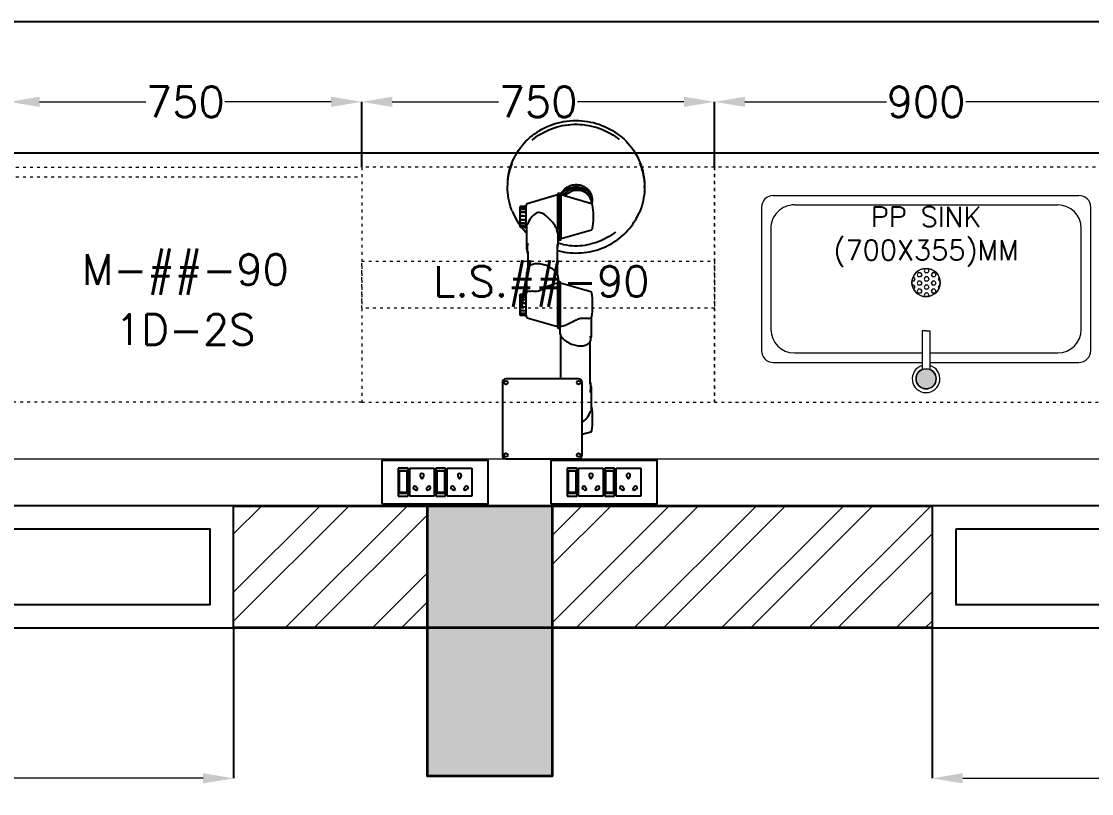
# Model space of a CAD drawing. Extents: x -52083 to 49512, y -145230 to 20224.
# Drawn here: x -34519 to -32244, y -133828 to -132185 of the extents above; entities that cross this region are included whole.
import ezdxf
from ezdxf.enums import TextEntityAlignment as Align

# ---------------------------------------------------------------- set-up
doc = ezdxf.new("R2010")
doc.units = 0
doc.header["$LTSCALE"] = 0.5
doc.header["$MEASUREMENT"] = 0
doc.header["$PDMODE"] = 32
doc.linetypes.add('ACAD_ISO03W100', pattern=[30, 12, -18])
for name, color, linetype, lineweight in [('COL', 1, 'Continuous', 35), ('DIM', 3, 'Continuous', 5), ('Furniture', 30, 'Continuous', 13), ('Hatch-1', 8, 'Continuous', 5), ('Sa-Block Text', 7, 'Continuous', 18), ('wall-1', 7, 'Continuous', 35)]:
    doc.layers.add(name, color=color, linetype=linetype, lineweight=lineweight)
for name, color, linetype in [('LABOFAB', 7, 'Continuous'), ('SA-6MRP', 1, 'Continuous'), ('SA-6MUP', 223, 'Continuous'), ('SA-FUR', 3, 'Continuous')]:
    doc.layers.add(name, color=color, linetype=linetype)
doc.styles.get("Standard").update_dxf_attribs({"font": 'romans.shx'})
doc.dimstyles.new('Sa-dim', dxfattribs={"dimtxt": 65, "dimasz": 65, "dimexe": 0, "dimexo": 0, "dimtad": 0, "dimdec": 0, "dimdsep": 46, "dimtxsty": 'Standard', "dimcen": 0, "dimclrd": 256, "dimclre": 7, "dimclrt": 1, "dimadec": 0, "dimazin": 0, "dimtfac": 1, "dimtdec": 0, "dimtmove": 0, "dimatfit": 3, "dimfxl": 1, "dimlwd": -1, "dimarcsym": 0})
pattern_1 = [(45, (22946.7, -16431.28), (-92.80777, 92.80777), []), (45, (23008.57, -16431.28), (-92.80777, 92.80777), [])]

# ---------------------------------------------------------------- blocks, each defined once
blk = doc.blocks.new('*U109')
at = {"color": 5}
blk.add_wipeout([(50, 400), (50, 240), (1450, 240), (1450, 400)], dxfattribs=at)
blk.add_wipeout([(0, 450), (0, 190), (1500, 190), (1500, 450)], dxfattribs=at)
for points in [[(0, 450), (0, 190), (1500, 190), (1500, 450)], [(50, 400), (50, 240), (1450, 240), (1450, 400)]]:
    blk.add_lwpolyline(points, close=True, dxfattribs=at)
blk = doc.blocks.new('*D947')
at = {"layer": 'Defpoints', "color": 0}
for p in [(-32582.5, -133475.7), (-31082.5, -133475.7), (-31082.5, -133795.6)]:
    blk.add_point(p, dxfattribs=at)
at = {"layer": 'DIM', "color": 7, "lineweight": -2}
for p, q in [((-32582.5, -133475.7), (-32582.5, -133795.6)), ((-31082.5, -133475.7), (-31082.5, -133795.6))]:
    blk.add_line(p, q, dxfattribs=at)
at = {"layer": 'DIM'}
for p, q in [((-32517.5, -133795.6), (-31943, -133795.6)), ((-31147.5, -133795.6), (-31722, -133795.6))]:
    blk.add_line(p, q, dxfattribs=at)
for points in [[(-32517.5, -133784.8), (-32517.5, -133806.5), (-32582.5, -133795.6)], [(-31147.5, -133784.8), (-31147.5, -133806.5), (-31082.5, -133795.6)]]:
    blk.add_solid(points, dxfattribs=at)
at = {"layer": 'DIM', "color": 1, "insert": (-31832.5, -133795.6), "char_height": 65, "attachment_point": 5}
blk.add_mtext('1500', dxfattribs=at)
blk = doc.blocks.new('*D969')
at = {"layer": 'Defpoints', "color": 0}
for p in [(-35567.7, -133475.7), (-34067.7, -133475.7), (-34067.7, -133795.6)]:
    blk.add_point(p, dxfattribs=at)
at = {"layer": 'DIM', "color": 7, "lineweight": -2}
for p, q in [((-35567.7, -133475.7), (-35567.7, -133795.6)), ((-34067.7, -133475.7), (-34067.7, -133795.6))]:
    blk.add_line(p, q, dxfattribs=at)
at = {"layer": 'DIM'}
for p, q in [((-35502.7, -133795.6), (-34928.2, -133795.6)), ((-34132.7, -133795.6), (-34707.2, -133795.6))]:
    blk.add_line(p, q, dxfattribs=at)
for points in [[(-35502.7, -133784.8), (-35502.7, -133806.5), (-35567.7, -133795.6)], [(-34132.7, -133784.8), (-34132.7, -133806.5), (-34067.7, -133795.6)]]:
    blk.add_solid(points, dxfattribs=at)
at = {"layer": 'DIM', "color": 1, "insert": (-34817.7, -133795.6), "char_height": 65, "attachment_point": 5}
blk.add_mtext('1500', dxfattribs=at)
blk = doc.blocks.new('*U92')
at = {"layer": 'SA-FUR', "color": 230, "linetype": 'ACAD_ISO03W100', "lineweight": 13}
for points in [[(750, 500), (0, 500), (0, 0), (750, 0)], [(750, 200), (0, 200), (0, 300), (750, 300)]]:
    blk.add_lwpolyline(points, close=True, dxfattribs=at)
at = {"layer": 'SA-FUR', "color": 7}
blk.add_attdef('TAG-2', text='', height=65, dxfattribs=at).set_placement((382.1, 224.8), align=Align.CENTER)
blk = doc.blocks.new('*U94')
at = {"layer": 'SA-FUR', "color": 230, "linetype": 'ACAD_ISO03W100', "lineweight": 13}
blk.add_line((750, 20), (0, 20), dxfattribs=at)
blk.add_lwpolyline([(0, 500), (750, 500), (750, 0), (0, 0)], close=True, dxfattribs=at)
at = {"layer": 'SA-FUR', "color": 7}
for tag, p in [('TAG-2', (375, 377.6)), ('TAG', (375, 250))]:
    blk.add_attdef(tag, text='', height=65, rotation=180, dxfattribs=at).set_placement(p, align=Align.CENTER)
blk = doc.blocks.new('*D990')
at = {"layer": 'Defpoints', "color": 0}
for p in [(-33795.5, -132356.6), (-34545.5, -132495.7), (-33795.5, -132495.7)]:
    blk.add_point(p, dxfattribs=at)
at = {"layer": 'DIM', "color": 7, "lineweight": -2}
for p, q in [((-34545.5, -132495.7), (-34545.5, -132356.6)), ((-33795.5, -132495.7), (-33795.5, -132356.6))]:
    blk.add_line(p, q, dxfattribs=at)
at = {"layer": 'DIM'}
for p, q in [((-34480.5, -132356.6), (-34254.7, -132356.6)), ((-33860.5, -132356.6), (-34086.3, -132356.6))]:
    blk.add_line(p, q, dxfattribs=at)
for points in [[(-34480.5, -132345.7), (-34480.5, -132367.4), (-34545.5, -132356.6)], [(-33860.5, -132345.7), (-33860.5, -132367.4), (-33795.5, -132356.6)]]:
    blk.add_solid(points, dxfattribs=at)
at = {"layer": 'DIM', "color": 1, "insert": (-34170.5, -132356.6), "char_height": 65, "attachment_point": 5}
blk.add_mtext('750', dxfattribs=at)
blk = doc.blocks.new('*D991')
at = {"layer": 'Defpoints', "color": 0}
for p in [(-33045.5, -132356.6), (-33795.5, -132495.7), (-33045.5, -132495.7)]:
    blk.add_point(p, dxfattribs=at)
at = {"layer": 'DIM', "color": 7, "lineweight": -2}
for p, q in [((-33795.5, -132495.7), (-33795.5, -132356.6)), ((-33045.5, -132495.7), (-33045.5, -132356.6))]:
    blk.add_line(p, q, dxfattribs=at)
at = {"layer": 'DIM'}
for p, q in [((-33730.5, -132356.6), (-33504.7, -132356.6)), ((-33110.5, -132356.6), (-33336.3, -132356.6))]:
    blk.add_line(p, q, dxfattribs=at)
for points in [[(-33730.5, -132345.7), (-33730.5, -132367.4), (-33795.5, -132356.6)], [(-33110.5, -132345.7), (-33110.5, -132367.4), (-33045.5, -132356.6)]]:
    blk.add_solid(points, dxfattribs=at)
at = {"layer": 'DIM', "color": 1, "insert": (-33420.5, -132356.6), "char_height": 65, "attachment_point": 5}
blk.add_mtext('750', dxfattribs=at)
blk = doc.blocks.new('*D992')
at = {"layer": 'Defpoints', "color": 0}
for p in [(-32145.5, -132356.6), (-33045.5, -132495.7), (-32145.5, -132495.7)]:
    blk.add_point(p, dxfattribs=at)
at = {"layer": 'DIM', "color": 7, "lineweight": -2}
for p, q in [((-33045.5, -132495.7), (-33045.5, -132356.6)), ((-32145.5, -132495.7), (-32145.5, -132356.6))]:
    blk.add_line(p, q, dxfattribs=at)
at = {"layer": 'DIM'}
for p, q in [((-32980.5, -132356.6), (-32679.7, -132356.6)), ((-32210.5, -132356.6), (-32511.3, -132356.6))]:
    blk.add_line(p, q, dxfattribs=at)
for points in [[(-32980.5, -132345.7), (-32980.5, -132367.4), (-33045.5, -132356.6)], [(-32210.5, -132345.7), (-32210.5, -132367.4), (-32145.5, -132356.6)]]:
    blk.add_solid(points, dxfattribs=at)
at = {"layer": 'DIM', "color": 1, "insert": (-32595.5, -132356.6), "char_height": 65, "attachment_point": 5}
blk.add_mtext('900', dxfattribs=at)
blk = doc.blocks.new('*D1220')
at = {"color": 7, "lineweight": -2}
for p, q in [((-36315.5, -132465.7), (-36315.5, -132185.5)), ((-27602.5, -132465.7), (-27602.5, -132185.5))]:
    blk.add_line(p, q, dxfattribs=at)
for p, q in [((-36250.5, -132185.5), (-32074.2, -132185.5)), ((-27667.5, -132185.5), (-31843.9, -132185.5))]:
    blk.add_line(p, q)
for points in [[(-36250.5, -132174.7), (-36250.5, -132196.3), (-36315.5, -132185.5)], [(-27667.5, -132174.7), (-27667.5, -132196.3), (-27602.5, -132185.5)]]:
    blk.add_solid(points)
at = {"layer": 'Defpoints', "color": 0}
for p in [(-27602.5, -132185.5), (-36315.5, -132465.7), (-27602.5, -132465.7)]:
    blk.add_point(p, dxfattribs=at)
at = {"color": 1, "insert": (-31959, -132185.5), "char_height": 65, "attachment_point": 5}
blk.add_mtext('8713', dxfattribs=at)
blk = doc.blocks.new('*U133')
at = {"ltscale": 300}
for p, q in [((-78.1, 29.8), (-78.1, -29.8)), ((-78.1, 29.8), (-78.1, -29.8)), ((-57.3, 29.8), (-78.1, 29.8)), ((-78.1, 29.8), (-57.3, 29.8)), ((-76.3, 23.3), (-76.3, -23.3)), ((-59.1, 23.3), (-76.3, 23.3)), ((-59.1, -23.3), (-59.1, 23.3)), ((-57.3, -29.8), (-57.3, 29.8)), ((-53.9, 29.8), (-1.7, 29.8)), ((-53.9, -29.8), (-53.9, 29.8)), ((-1.7, 29.8), (-1.7, -29.8)), ((1.7, 29.8), (1.7, -29.8)), ((1.7, 29.8), (1.7, -29.8)), ((22.5, 29.8), (1.7, 29.8)), ((1.7, 29.8), (22.5, 29.8)), ((3.5, 23.3), (3.5, -23.3)), ((20.7, 23.3), (3.5, 23.3)), ((20.7, -23.3), (20.7, 23.3)), ((22.5, -29.8), (22.5, 29.8)), ((25.9, -29.8), (25.9, 29.8)), ((25.9, 29.8), (78.1, 29.8)), ((78.1, 29.8), (78.1, -29.8)), ((-76.3, -21.2), (-59.1, -21.2)), ((3.5, -21.2), (20.7, -21.2)), ((-78.1, -29.8), (-57.3, -29.8)), ((-76.3, -23.3), (-59.1, -23.3)), ((-1.7, -29.8), (-53.9, -29.8)), ((1.7, -29.8), (22.5, -29.8)), ((3.5, -23.3), (20.7, -23.3)), ((78.1, -29.8), (25.9, -29.8))]:
    blk.add_line(p, q, dxfattribs=at)
blk.add_lwpolyline([(-113, -46), (113, -46), (113, 46), (-113, 46)], close=True, dxfattribs=at)
for centre, radius, start, end in [((-27.8, 14.7), 4.06, 307.1584, 232.8416), ((-27.8, 10.6), 2.59, 161.4031, 18.5969), ((52, 14.7), 4.06, 307.1584, 232.8416), ((52, 10.6), 2.59, 161.4031, 18.5969), ((-42.7, -11.6), 3.5, 5.2689, 272.51), ((-39.9, -14), 2.82, 202.6838, 75.0951), ((-15.7, -14), 2.82, 104.9049, 337.3162), ((-12.9, -11.6), 3.5, 267.49, 174.7311), ((37.1, -11.6), 3.5, 5.2689, 272.51), ((39.9, -14), 2.82, 202.6838, 75.0951), ((64.1, -14), 2.82, 104.9049, 337.3162), ((66.9, -11.6), 3.5, 267.49, 174.7311)]:
    blk.add_arc(centre, radius, start, end, dxfattribs=at)
at = {"layer": 'Sa-Block Text', "flags": 1}
for tag, p in [('PROJECTNAME', (102.4, 776)), ('FLOOR', (102.4, 686.5)), ('LABNAME', (102.4, 577)), ('ITEMNO:', (102.4, 479.7))]:
    blk.add_attdef(tag, text='', height=65, dxfattribs=at).set_placement(p, align=Align.MIDDLE_CENTER)
at = {"layer": 'Sa-Block Text'}
blk.add_attdef('CATALOGUE', text='', height=65, dxfattribs=at).set_placement((102.4, 360.5), align=Align.MIDDLE_CENTER)
blk = doc.blocks.new('*U130')
for p, q in [((-78.1, 29.8), (-78.1, -29.8)), ((-78.1, 29.8), (-78.1, -29.8)), ((-57.3, 29.8), (-78.1, 29.8)), ((-78.1, 29.8), (-57.3, 29.8)), ((-76.3, 23.3), (-76.3, -23.3)), ((-59.1, 23.3), (-76.3, 23.3)), ((-59.1, -23.3), (-59.1, 23.3)), ((-57.3, -29.8), (-57.3, 29.8)), ((-53.9, 29.8), (-1.7, 29.8)), ((-53.9, -29.8), (-53.9, 29.8)), ((-1.7, 29.8), (-1.7, -29.8)), ((1.7, 29.8), (1.7, -29.8)), ((1.7, 29.8), (1.7, -29.8)), ((22.5, 29.8), (1.7, 29.8)), ((1.7, 29.8), (22.5, 29.8)), ((3.5, 23.3), (3.5, -23.3)), ((20.7, 23.3), (3.5, 23.3)), ((20.7, -23.3), (20.7, 23.3)), ((22.5, -29.8), (22.5, 29.8)), ((25.9, -29.8), (25.9, 29.8)), ((25.9, 29.8), (78.1, 29.8)), ((78.1, 29.8), (78.1, -29.8)), ((-76.3, -21.2), (-59.1, -21.2)), ((3.5, -21.2), (20.7, -21.2)), ((-78.1, -29.8), (-57.3, -29.8)), ((-76.3, -23.3), (-59.1, -23.3)), ((-1.7, -29.8), (-53.9, -29.8)), ((1.7, -29.8), (22.5, -29.8)), ((3.5, -23.3), (20.7, -23.3)), ((78.1, -29.8), (25.9, -29.8))]:
    blk.add_line(p, q)
blk.add_lwpolyline([(-113, -46), (113, -46), (113, 46), (-113, 46)], close=True)
for centre, radius, start, end in [((-27.8, 14.7), 4.06, 307.1584, 232.8416), ((-27.8, 10.6), 2.59, 161.4031, 18.5969), ((52, 14.7), 4.06, 307.1584, 232.8416), ((52, 10.6), 2.59, 161.4031, 18.5969), ((-42.7, -11.6), 3.5, 5.2689, 272.51), ((-39.9, -14), 2.82, 202.6838, 75.0951), ((-15.7, -14), 2.82, 104.9049, 337.3162), ((-12.9, -11.6), 3.5, 267.49, 174.7311), ((37.1, -11.6), 3.5, 5.2689, 272.51), ((39.9, -14), 2.82, 202.6838, 75.0951), ((64.1, -14), 2.82, 104.9049, 337.3162), ((66.9, -11.6), 3.5, 267.49, 174.7311)]:
    blk.add_arc(centre, radius, start, end)
at = {"layer": 'Sa-Block Text', "flags": 1}
for tag, p in [('PROJECTNAME', (14.8, 619.1)), ('FLOOR', (14.8, 529.6)), ('LABNAME', (14.8, 420.1)), ('ITEMNO:', (14.8, 322.8))]:
    blk.add_attdef(tag, text='', height=65, dxfattribs=at).set_placement(p, align=Align.MIDDLE_CENTER)
at = {"layer": 'Sa-Block Text'}
blk.add_attdef('CATALOGUE', text='', height=65, dxfattribs=at).set_placement((14.8, 173.9), align=Align.MIDDLE_CENTER)
blk = doc.blocks.new('PP SINK-700X355')
at = {"linetype": 'ByBlock', "lineweight": 5, "ltscale": 10}
blk.add_hatch(color=3, dxfattribs=at).paths.add_polyline_path([(-21.4, 389.9, 1), (21.4, 389.9, 1)])
at = {"linetype": 'ByBlock', "lineweight": 5}
h = blk.add_hatch(dxfattribs=at)
h.set_pattern_fill('HEX', color=3, scale=40, style=0)
h.set_pattern_definition([(1e-09, (-34097.917, -448425.806), (-2e-10, 8.66025404), [5, -10]), (120, (-34097.917, -448425.806), (-7.5, -4.33012702), [5, -10]), (60, (-34092.917, -448425.806), (-7.5, 4.33012702), [5, -10])])
h.paths.add_polyline_path([(-30, 185.2, 1), (30, 185.2, 1)])
at = {"color": 3, "linetype": 'ByBlock', "lineweight": 5, "ltscale": 10}
for p, q in [((-8.1, 287.6), (-8.1, 370.1)), ((8.1, 287.6), (8.1, 370.1)), ((0, 287.6), (-8.1, 287.6)), ((0, 287.6), (8.1, 287.6))]:
    blk.add_line(p, q, dxfattribs=at)
at = {"color": 3, "linetype": 'ByBlock', "lineweight": 5}
for p, q in [((-8.1, 355), (-325, 355)), ((325, 355), (8.1, 355)), ((-350, 330), (-350, 25)), ((-8.1, 335), (-280, 335)), ((280, 335), (8.1, 335)), ((350, 25), (350, 330)), ((-330, 285), (-330, 70)), ((330, 70), (330, 285)), ((325, 0), (-325, 0)), ((280, 20), (-280, 20))]:
    blk.add_line(p, q, dxfattribs=at)
at = {"color": 3, "linetype": 'ByBlock', "lineweight": 5, "ltscale": 10}
blk.add_circle((0, 389.9), 21.4, dxfattribs=at)
at = {"color": 3, "linetype": 'ByBlock', "lineweight": 5}
blk.add_circle((0, 185.2), 30, dxfattribs=at)
at = {"color": 3, "linetype": 'ByBlock', "lineweight": 5, "ltscale": 10}
for radius, start, end in [(29.4, 285.896, 254.104), (21.4, 292.1607, 247.8393)]:
    blk.add_arc((0, 389.9), radius, start, end, dxfattribs=at)
at = {"color": 3, "linetype": 'ByBlock', "lineweight": 5}
for centre, radius, start, end in [((-325, 330), 25, 90, 180), ((325, 330), 25, 0, 90), ((-280, 285), 50, 90, 180), ((280, 285), 50, 0, 90), ((0, 185.2), 30, 0, 180), ((0, 185.2), 30, 180, 0), ((-280, 70), 50, 180, 270), ((280, 70), 50, 270, 0), ((-325, 25), 25, 180, 270), ((325, 25), 25, 270, 0)]:
    blk.add_arc(centre, radius, start, end, dxfattribs=at)
blk = doc.blocks.new('Spot Extractor')
at = {"color": 30}
for p, q in [((217.4, 576.8), (217.4, 580.4)), ((32.1, 561.1), (-31.9, 542.2)), ((32.1, 561.1), (32.1, 488.8)), ((35.9, 564.8), (35.9, 464.6)), ((36.7, 499.9), (36.7, 564.8)), ((36.7, 501.7), (36.7, 564.8)), ((104.5, 542.2), (40.4, 561.1)), ((40.4, 468.3), (40.4, 561.1)), ((105.7, 546.4), (105.7, 550.9)), ((-47.7, 535.6), (-47.7, 535.1)), ((-47.7, 535.1), (-47.7, 527.2)), ((-47.7, 527.2), (-47.7, 519.8)), ((-34.6, 535.8), (-47.2, 535.4)), ((-46.7, 536.7), (-46.6, 536.7)), ((-46.6, 535.2), (-46.7, 535.2)), ((-46.7, 535.2), (-46.7, 535.1)), ((-46.7, 535.1), (-42.4, 535.2)), ((-46.7, 535.2), (-42.4, 535.2)), ((-46.7, 535.1), (-46.7, 535.1)), ((-46.7, 535.1), (-46.6, 535.1)), ((-46.7, 530.9), (-46.7, 530.8)), ((-46.6, 530.9), (-46.7, 530.9)), ((-42.4, 530.9), (-46.7, 530.8)), ((-46.7, 530.9), (-42.4, 530.9)), ((-46.7, 530.8), (-46.7, 530.7)), ((-46.7, 530.7), (-46.6, 530.7)), ((-46.6, 524.4), (-46.7, 524.4)), ((-46.7, 524.4), (-46.7, 524.3)), ((-46.7, 524.4), (-42.4, 524.3)), ((-46.7, 524.3), (-46.7, 524.2)), ((-46.7, 524.2), (-46.6, 524.2)), ((-37.2, 537), (-46.6, 536.7)), ((-46.6, 536.7), (-44.7, 536.8)), ((-42.4, 535.2), (-46.6, 535.1)), ((-46.6, 530.7), (-42.4, 530.9)), ((-46.6, 530.9), (-42.4, 530.9)), ((-46.6, 524.4), (-42.4, 524.3)), ((-46.6, 524.2), (-42.4, 524.3)), ((-34.5, 537), (-46.5, 536.7)), ((-34.5, 537), (-42.4, 536.8)), ((-42.4, 536.8), (-34.5, 537)), ((-42.4, 535.2), (-34.5, 535.5)), ((-34.5, 535.4), (-42.4, 535.2)), ((-42.4, 530.9), (-34.5, 531.2)), ((-34.5, 530.9), (-42.4, 530.9)), ((-42.4, 530.9), (-42.4, 530.9)), ((-42.4, 524.3), (-34.5, 524.6)), ((-34.5, 524.2), (-42.4, 524.3)), ((-42.4, 524.3), (-42.4, 524.3)), ((-37.2, 537), (-34.5, 537)), ((-34.6, 492.7), (-34.5, 537)), ((104.1, 545.8), (104, 545.5)), ((104.6, 545.9), (104.1, 545.9)), ((105.3, 545.1), (105.3, 544.7)), ((105.3, 544.7), (105.3, 541.8)), ((-47.7, 519.8), (-47.7, 505)), ((-47.7, 505), (-47.7, 493.8)), ((-46.6, 516.6), (-46.7, 516.6)), ((-46.7, 516.6), (-46.7, 516.4)), ((-46.7, 516.6), (-42.4, 516.5)), ((-42.4, 516.5), (-46.7, 516.4)), ((-46.7, 516.4), (-46.7, 516.3)), ((-46.7, 516.3), (-46.6, 516.3)), ((-46.6, 508.5), (-46.7, 508.5)), ((-46.7, 508.5), (-46.7, 508.4)), ((-46.7, 508.4), (-46.7, 508.3)), ((-46.7, 508.3), (-42.4, 508.4)), ((-46.7, 508.3), (-46.6, 508.3)), ((-46.6, 501.3), (-46.7, 501.3)), ((-46.7, 501.3), (-46.7, 501.2)), ((-46.7, 501.2), (-46.7, 501.1)), ((-42.4, 501.1), (-46.7, 501.2)), ((-46.7, 501.1), (-46.6, 501.1)), ((-46.7, 501.1), (-42.4, 501.1)), ((-46.6, 516.6), (-42.4, 516.5)), ((-46.6, 516.3), (-42.4, 516.5)), ((-46.6, 508.5), (-42.4, 508.4)), ((-46.6, 508.3), (-42.4, 508.4)), ((-46.6, 501.3), (-42.4, 501.1)), ((-46.6, 501.1), (-42.4, 501.1)), ((-42.4, 516.5), (-34.5, 516.7)), ((-34.5, 516.3), (-42.4, 516.5)), ((-42.4, 516.5), (-42.4, 516.5)), ((-42.4, 508.4), (-34.5, 508.5)), ((-34.5, 508.1), (-42.4, 508.4)), ((-42.4, 508.4), (-42.4, 508.4)), ((-42.4, 501.1), (-34.5, 501.2)), ((-34.5, 500.8), (-42.4, 501.1)), ((-42.4, 501.1), (-42.4, 501.1)), ((36.7, 470.5), (36.7, 501.7)), ((108.6, 511.7), (108.6, 517.7)), ((-47.5, 495.2), (-47.6, 495.2)), ((-47.4, 495.2), (-34.6, 494.9)), ((-46.6, 495.9), (-46.7, 495.9)), ((-46.7, 495.9), (-46.7, 495.8)), ((-46.7, 495.8), (-46.7, 495.8)), ((-46.7, 495.8), (-46.6, 495.7)), ((-46.7, 495.8), (-42.4, 495.7)), ((-46.6, 493), (-46.7, 493)), ((-46.7, 493), (-46.7, 493)), ((-46.7, 493), (-46.7, 493)), ((-46.7, 493), (-46.6, 493)), ((-42.4, 492.9), (-46.7, 493)), ((-46.7, 493), (-42.4, 492.9)), ((-46.6, 495.9), (-42.4, 495.7)), ((-46.6, 495.7), (-42.4, 495.7)), ((-46.6, 493), (-42.4, 492.9)), ((-46.6, 493), (-42.4, 492.9)), ((-46.5, 492.9), (-34.6, 492.6)), ((-34.5, 495.4), (-42.4, 495.7)), ((-42.4, 495.7), (-34.5, 495.6)), ((-42.4, 495.7), (-42.4, 495.7)), ((-42.4, 492.9), (-34.6, 492.7)), ((-34.6, 492.6), (-42.4, 492.9)), ((-32.8, 458.2), (-32.8, 498.7)), ((-32, 499.1), (-31.9, 499)), ((-31.4, 498.9), (-31.9, 499)), ((36.7, 464.6), (36.7, 499.9)), ((40.4, 468.3), (104.5, 487.1)), ((-32.8, 451.3), (-32.8, 458.2)), ((32, 392.5), (32, 455.7)), ((34, 457), (34, 474.5)), ((-32.8, 445.8), (-32.8, 451.3)), ((-32.4, 446.8), (-32.4, 442.3)), ((-32.4, 442.3), (-32.4, 442.7)), ((-32.2, 451.1), (-32, 452.1)), ((-31.9, 452), (-32, 451)), ((-30.5, 441.1), (-30.5, 406.4)), ((-32.8, 393.3), (-32.8, 396.3)), ((-32.8, 354.5), (-32.8, 393.3)), ((-32.4, 399.8), (-32.4, 396.9)), ((-32.1, 397), (-32, 397.2)), ((-32, 397), (-32.1, 397)), ((32.1, 373.8), (21, 370.5)), ((32.1, 373.8), (32.1, 281.1)), ((34, 377), (34, 385.1)), ((35.1, 367.2), (35.1, 377.5)), ((35.1, 277.3), (35.1, 367.2)), ((35.9, 377.5), (35.9, 287.7)), ((102.9, 355), (38.9, 373.8)), ((38.9, 281.1), (38.9, 373.8)), ((-47.7, 348.3), (-47.7, 345.9)), ((-47.7, 345.9), (-47.7, 340.7)), ((-34.6, 348.9), (-47.1, 348.6)), ((-46.7, 348.4), (-42.4, 348.5)), ((-46.7, 348.4), (-42.4, 348.5)), ((-46.6, 348.4), (-46.7, 348.4)), ((-46.7, 348.4), (-46.7, 348.4)), ((-46.7, 348.4), (-46.7, 348.4)), ((-46.7, 348.4), (-46.6, 348.4)), ((-46.7, 344.6), (-46.7, 344.5)), ((-46.6, 344.6), (-46.7, 344.6)), ((-42.4, 344.6), (-46.7, 344.5)), ((-46.7, 344.6), (-42.4, 344.6)), ((-46.7, 344.5), (-46.7, 344.5)), ((-46.7, 344.5), (-46.6, 344.5)), ((-42.4, 348.5), (-46.6, 348.4)), ((-46.6, 344.5), (-42.4, 344.6)), ((-46.6, 344.6), (-42.4, 344.6)), ((-34.6, 349.8), (-46.5, 349.4)), ((-42.4, 348.5), (-34.5, 348.8)), ((-34.5, 348.6), (-42.4, 348.5)), ((-42.4, 348.5), (-42.4, 348.5)), ((-42.4, 344.6), (-34.5, 344.9)), ((-34.5, 344.7), (-42.4, 344.6)), ((-42.4, 344.6), (-42.4, 344.6)), ((-34.5, 305.8), (-34.6, 349.8)), ((-27.3, 356.3), (-31.9, 355)), ((-47.7, 340.7), (-47.7, 326.7)), ((-47.7, 326.7), (-47.7, 318.8)), ((-47.7, 318.8), (-47.7, 308.3)), ((-46.6, 338.5), (-46.7, 338.5)), ((-46.7, 338.5), (-46.7, 338.4)), ((-46.7, 338.5), (-42.4, 338.4)), ((-46.7, 338.4), (-46.7, 338.3)), ((-46.7, 338.3), (-46.6, 338.3)), ((-46.6, 330.8), (-46.7, 330.8)), ((-46.7, 330.8), (-46.7, 330.7)), ((-46.7, 330.8), (-42.4, 330.7)), ((-46.7, 330.7), (-46.7, 330.6)), ((-42.4, 330.7), (-46.7, 330.7)), ((-46.7, 330.6), (-46.6, 330.6)), ((-46.6, 322.7), (-46.7, 322.7)), ((-46.7, 322.7), (-46.7, 322.6)), ((-46.7, 322.6), (-46.7, 322.5)), ((-46.7, 322.5), (-42.4, 322.6)), ((-46.7, 322.5), (-46.6, 322.5)), ((-46.6, 338.5), (-42.4, 338.4)), ((-46.6, 338.3), (-42.4, 338.4)), ((-46.6, 330.8), (-42.4, 330.7)), ((-46.6, 330.6), (-42.4, 330.7)), ((-46.6, 322.7), (-42.4, 322.6)), ((-46.6, 322.5), (-42.4, 322.6)), ((-42.4, 338.4), (-34.5, 338.7)), ((-34.5, 338.3), (-42.4, 338.4)), ((-42.4, 338.4), (-42.4, 338.4)), ((-42.4, 330.7), (-34.5, 331)), ((-34.5, 330.6), (-42.4, 330.7)), ((-42.4, 330.7), (-42.4, 330.7)), ((-42.4, 322.6), (-34.5, 322.8)), ((-34.5, 322.3), (-42.4, 322.6)), ((-42.4, 322.6), (-42.4, 322.6)), ((107.1, 324.4), (107.1, 330.4)), ((-47.7, 308.3), (-47.7, 306.4)), ((-47.7, 306.4), (-47.7, 306.4)), ((-47.5, 308.7), (-34.6, 308.3)), ((-46.9, 305.9), (-34.5, 305.6)), ((-46.6, 315.3), (-46.7, 315.3)), ((-46.7, 315.3), (-46.7, 315.2)), ((-46.7, 315.2), (-46.7, 315.1)), ((-42.4, 315.1), (-46.7, 315.2)), ((-46.7, 315.1), (-46.6, 315.1)), ((-46.7, 315.1), (-42.4, 315.1)), ((-46.6, 309.4), (-46.7, 309.5)), ((-46.7, 309.5), (-46.7, 309.4)), ((-46.7, 309.4), (-46.7, 309.3)), ((-46.7, 309.3), (-46.6, 309.3)), ((-46.7, 309.3), (-42.4, 309.3)), ((-46.6, 306.1), (-46.7, 306.1)), ((-46.7, 306.1), (-46.7, 306)), ((-46.7, 306), (-46.7, 306)), ((-46.7, 306), (-46.6, 306)), ((-42.4, 305.9), (-46.7, 306)), ((-46.7, 306), (-42.4, 305.9)), ((-46.7, 305.5), (-34.5, 305.2)), ((-46.6, 315.3), (-42.4, 315.1)), ((-46.6, 315.1), (-42.4, 315.1)), ((-46.6, 309.4), (-42.4, 309.3)), ((-46.6, 309.3), (-42.4, 309.3)), ((-46.6, 306.1), (-42.4, 305.9)), ((-46.6, 306), (-42.4, 305.9)), ((-42.4, 315.1), (-34.5, 315.2)), ((-34.5, 314.8), (-42.4, 315.1)), ((-42.4, 315.1), (-42.4, 315.1)), ((-42.4, 309.3), (-42.4, 309.3)), ((-42.4, 309.3), (-34.5, 309.2)), ((-34.5, 309), (-42.4, 309.3)), ((-42.4, 305.9), (-34.5, 305.8)), ((-34.5, 305.7), (-42.4, 305.9)), ((-42.4, 305.9), (-42.4, 305.9)), ((-31.9, 299.9), (32.1, 281.1)), ((98.3, 298.5), (102.9, 299.9)), ((103.8, 300.3), (103.8, 261.5)), ((35.9, 287.7), (35.9, 277.3)), ((37, 277.9), (37, 269.7)), ((38.9, 281.1), (50, 284.3)), ((39, 262.4), (39, 169.8)), ((103.1, 257.8), (103, 257.6)), ((103, 257.8), (103.1, 257.8)), ((103.4, 255), (103.4, 257.9)), ((103.8, 261.5), (103.8, 258.5)), ((101.5, 158.5), (101.5, 248.4)), ((-84.9, 162.1), (-84.9, 7.7)), ((77.2, 169.8), (-77.2, 169.8)), ((84.9, 7.7), (84.9, 162.1)), ((102.9, 147.6), (103, 148.6)), ((103.2, 148.6), (103, 147.5)), ((103.4, 152.8), (103.4, 157.4)), ((103.4, 157.4), (103.4, 157)), ((103.8, 153.8), (103.8, 148.4)), ((103.8, 148.4), (103.8, 141.5)), ((103.8, 141.5), (103.8, 100.9)), ((102.4, 100.7), (102.9, 100.6)), ((103, 100.5), (102.9, 100.6)), ((107.1, 81.9), (107.1, 87.9)), ((84.9, 52), (102.9, 57.3)), ((-77.2, 0), (77.2, 0))]:
    blk.add_line(p, q, dxfattribs=at)
at = {"color": 30, "flags": 128}
for points in [[(-73.2, 593.4), (-72.5, 599.4), (-71.5, 605.3), (-70.2, 611.2), (-68.7, 617.1), (-66.9, 622.8), (-64.8, 628.5), (-62.5, 634.1), (-59.9, 639.6), (-57.1, 645), (-54.1, 650.3), (-50.8, 655.5), (-47.3, 660.5), (-43.5, 665.3), (-39.6, 670), (-35.4, 674.5), (-31, 678.9), (-26.5, 683), (-21.7, 687), (-16.8, 690.8), (-11.7, 694.3), (-6.4, 697.7), (-1.1, 700.8), (4.5, 703.7), (10.1, 706.4), (15.9, 708.8), (21.8, 711), (27.7, 713), (33.8, 714.7), (39.9, 716.1), (46.1, 717.3), (52.3, 718.2), (58.6, 718.9), (64.9, 719.3), (71.2, 719.5), (77.5, 719.4), (83.8, 719), (90.1, 718.4), (96.3, 717.5), (102.5, 716.3), (108.7, 714.9), (114.7, 713.3), (120.7, 711.4), (126.6, 709.2), (132.4, 706.8), (138.1, 704.2), (143.6, 701.3), (149, 698.3), (154.3, 694.9), (159.4, 691.4), (164.4, 687.7), (169.2, 683.8), (173.8, 679.6), (178.2, 675.3), (182.4, 670.8), (186.4, 666.2), (190.2, 661.3), (193.7, 656.4), (197, 651.2), (200.1, 646), (203, 640.6), (205.6, 635.1), (208, 629.5), (210.1, 623.8), (211.9, 618.1), (213.5, 612.2), (214.8, 606.3), (215.8, 600.4), (216.6, 594.4), (217.1, 588.4), (217.3, 582.4), (217.4, 580.4)], [(-21.5, 677.8), (-17.6, 680.9), (-12.8, 684.6), (-7.7, 688), (-2.5, 691.2), (2.8, 694.2), (8.3, 697), (13.9, 699.6), (19.6, 701.9), (25.4, 703.9), (31.3, 705.8), (37.3, 707.3), (43.3, 708.7), (49.4, 709.7), (55.6, 710.5), (61.7, 711.1), (67.9, 711.4), (74.1, 711.4), (80.3, 711.2), (86.5, 710.7), (92.7, 709.9), (98.8, 708.9), (104.8, 707.7), (110.8, 706.2), (116.7, 704.4), (122.6, 702.4), (128.3, 700.1), (133.9, 697.6), (139.4, 694.9), (144.8, 692), (150, 688.8), (155.1, 685.4), (160, 681.8), (163.4, 679.1)], [(-73.2, 589.8), (-72.5, 595.8), (-71.5, 601.8), (-70.2, 607.7), (-68.7, 613.5), (-66.9, 619.3), (-64.8, 625), (-63.7, 627.7)], [(206.6, 629.3), (208, 626), (210.1, 620.3), (211.9, 614.6), (213.5, 608.7), (214.8, 602.8), (215.8, 596.9), (216.6, 590.9), (217.1, 584.9), (217.3, 578.9), (217.3, 572.8), (217, 566.8), (216.4, 560.8), (215.5, 554.8), (214.4, 548.9), (213, 543), (211.3, 537.2), (209.4, 531.5), (207.2, 525.8), (206.6, 524.4)], [(-64.2, 527), (-65.5, 530.5), (-67.5, 536.2), (-69.2, 542), (-70.6, 547.9), (-71.8, 553.8), (-72.7, 559.8), (-73.4, 565.8), (-73.7, 571.8), (-73.8, 577.8), (-73.6, 583.8), (-73.2, 589.8)], [(40, 562.8), (41, 564.9), (42.4, 567.5), (44.1, 569.9), (46.1, 572.2), (48.2, 574.3), (50.5, 576.2), (53, 578), (55.7, 579.4), (58.4, 580.7), (61.3, 581.7), (64.3, 582.5), (67.3, 583), (70.4, 583.3), (73.4, 583.3), (76.5, 583), (79.5, 582.4), (82.5, 581.7), (85.3, 580.6), (88.1, 579.3), (90.7, 577.8), (93.2, 576.1), (95.5, 574.1), (97.6, 572), (99.5, 569.7), (101.2, 567.2), (102.7, 564.7), (103.9, 562), (104.8, 559.2), (105.5, 556.3), (105.9, 553.4), (106, 550.4), (105.9, 547.5), (105.7, 546.3)], [(40.1, 562.6), (41.2, 565.1), (42.7, 567.7), (44.4, 570.1), (46.3, 572.3), (48.4, 574.4), (50.7, 576.3), (53.2, 578.1), (53.2, 578.1)], [(40.1, 562.6), (41.1, 564.8), (42.5, 567.4), (44.2, 569.8), (46.1, 572.1), (48.2, 574.2), (50.4, 576.2), (52.9, 577.9), (53.1, 578)], [(41.4, 560.8), (42.5, 562.8), (44.2, 565.3), (46.1, 567.6), (48.2, 569.7), (50.4, 571.6), (52.9, 573.3), (55.5, 574.8), (58.2, 576.1), (61.1, 577.2), (64, 577.9), (67, 578.5), (70, 578.8), (73.1, 578.8), (76.1, 578.5), (79.1, 578), (82.1, 577.3), (84.9, 576.3), (87.7, 575), (90.3, 573.5), (92.8, 571.8), (95.1, 569.9), (97.2, 567.8), (99.1, 565.6), (100.8, 563.2), (102.3, 560.6), (103.5, 557.9), (104.4, 555.2), (105.1, 552.3), (105.6, 549.4), (105.7, 546.5), (105.6, 543.6), (105.4, 541.8)], [(45.1, 559.7), (45.7, 560.8), (47.3, 563.1), (49, 565.2), (51, 567.2), (53.2, 569), (55.5, 570.6), (58, 571.9), (60.6, 573.1), (63.3, 574), (66.1, 574.6), (68.9, 575), (71.8, 575.1), (74.7, 575), (77.5, 574.6), (80.3, 573.9), (83, 573), (85.6, 571.9), (88.1, 570.5), (90.4, 568.9), (92.6, 567.1), (94.5, 565.2), (96.3, 563), (97.6, 561.1)], [(99.4, 558.6), (98.5, 559.9), (96.7, 561.9), (94.8, 563.7), (92.7, 565.3), (90.4, 566.7), (88, 567.9), (85.5, 568.9), (82.9, 569.7), (80.1, 570.3), (77.4, 570.6), (74.6, 570.8), (71.7, 570.6), (68.9, 570.3), (66, 569.7), (63.3, 568.9), (60.6, 567.8), (57.9, 566.6), (55.4, 565.1), (53, 563.5), (50.7, 561.7), (48.6, 559.7), (47.9, 558.9)], [(90.3, 578.1), (92.8, 576.4), (95.1, 574.5), (97.2, 572.4), (99.1, 570.1), (100.8, 567.7), (102.3, 565.2), (103.5, 562.5), (104.4, 559.7), (105.1, 556.9), (105.6, 554), (105.7, 551.1), (105.7, 550.9)], [(90.3, 578.1), (90.6, 577.9), (93, 576.2), (95.3, 574.3), (97.4, 572.2), (99.3, 569.9), (101, 567.4), (102.4, 564.9), (103.6, 562.2), (104.5, 559.4), (105.2, 556.6), (105.6, 553.7), (105.7, 550.9)], [(104.6, 545.9), (104.4, 547.2), (103.8, 549.9), (102.8, 552.6), (101.7, 555.1), (100.3, 557.5), (99.5, 558.5)], [(-64.1, 526.9), (-63.5, 525.4), (-61.2, 520.2), (-58.7, 515), (-55.9, 510), (-53, 505), (-49.8, 500.2), (-47.7, 497.3)], [(-47.5, 536), (-47.6, 535.6), (-47.7, 535.3)], [(-47.5, 533.7), (-47.6, 533), (-47.7, 532.2), (-47.6, 531.9), (-47.5, 531.8)], [(-47.5, 528.8), (-47.6, 528), (-47.7, 526.9), (-47.6, 526.1), (-47.5, 526)], [(-47.6, 535.3), (-47.5, 535.3), (-47.5, 535.3)], [(-46.5, 536.7), (-46.5, 536.7), (-47.2, 536.4), (-47.5, 536)], [(-47.5, 535.3), (-47.1, 535.4), (-46.5, 535.2), (-46.5, 535.2)], [(-46.5, 535.1), (-46.5, 535), (-47.2, 534.3), (-47.5, 533.7)], [(-47.5, 531.8), (-47.1, 531.5), (-46.5, 531), (-46.5, 530.9)], [(-46.5, 530.6), (-46.5, 530.6), (-47.2, 529.6), (-47.5, 528.8)], [(-47.5, 526), (-47.1, 525.4), (-46.5, 524.5), (-46.5, 524.5)], [(-46.5, 524.1), (-46.5, 524.1), (-47.2, 522.8), (-47.5, 522)], [(-42.4, 524.3), (-43.8, 524.3), (-46.7, 524.3)], [(-46.5, 536.7), (-46.5, 536.7), (-46.6, 536.7)], [(-46.6, 536.7), (-46.5, 536.7), (-46.5, 536.7)], [(-46.5, 535.2), (-46.5, 535.2), (-46.6, 535.2)], [(-42.4, 535.2), (-45.5, 535.2), (-46.6, 535.2)], [(-46.6, 535.1), (-46.5, 535.1), (-46.5, 535.1)], [(-46.5, 530.9), (-46.5, 530.9), (-46.6, 530.9)], [(-46.6, 530.7), (-46.5, 530.6), (-46.5, 530.6)], [(-46.5, 524.5), (-46.5, 524.5), (-46.6, 524.4)], [(-46.6, 524.2), (-46.5, 524.1), (-46.5, 524.1)], [(-42.4, 535.2), (-40.9, 535.3), (-34.5, 535.4)], [(-42.4, 530.9), (-41, 530.9), (-34.5, 530.9)], [(-42.4, 524.3), (-41, 524.3), (-34.5, 524.2)], [(30.6, 488.9), (29, 492), (27.1, 495.1), (24.4, 499.1), (21.5, 503), (18.3, 506.8), (14, 511.3), (9.5, 515.5), (4.8, 519.2), (2.1, 520.9), (-0.7, 522.3), (-3.6, 523.4), (-6.8, 523.8), (-8.9, 523.7), (-11, 523.2), (-13.5, 522), (-15.9, 520.5), (-18.8, 518), (-21.5, 515.3), (-23.9, 512.3), (-26.3, 508.9), (-28.4, 505.4), (-30.1, 501.9), (-31.3, 499)], [(32, 442.9), (35.5, 442), (41.3, 440.7), (47.2, 439.6), (53.1, 438.8), (59, 438.1), (65, 437.8), (70.9, 437.6), (76.9, 437.7), (82.8, 438), (88.8, 438.6), (94.7, 439.3), (100.5, 440.3), (106.3, 441.6), (112.1, 443), (117.8, 444.7), (123.4, 446.7), (128.9, 448.8), (134.4, 451.1), (139.7, 453.7), (144.9, 456.4), (150, 459.4), (155, 462.6), (159.8, 465.9), (164.4, 469.5), (169, 473.2), (173.3, 477.1), (177.5, 481.1), (181.5, 485.3), (185.3, 489.7), (189, 494.2), (192.4, 498.9), (195.6, 503.7), (198.7, 508.6), (201.5, 513.6), (204.1, 518.7), (206.4, 523.9), (206.6, 524.4)], [(103.8, 545.6), (103.9, 546), (104.1, 545.8)], [(104, 545.5), (103.9, 545.5), (103.9, 545.5), (103.9, 545.5), (103.9, 545.5), (103.9, 545.5), (103.8, 545.6), (103.8, 545.6), (103.8, 545.6)], [(-47.5, 522), (-47.6, 521.2), (-47.7, 519.8), (-47.6, 518.9), (-47.5, 518.6)], [(-47.5, 514.2), (-47.6, 513.5), (-47.7, 512.2), (-47.6, 511.1), (-47.5, 510.7)], [(-47.5, 506.5), (-47.6, 505.9), (-47.7, 504.7), (-47.6, 503.7), (-47.5, 503.3)], [(-47.5, 518.6), (-47.1, 517.7), (-46.5, 516.7), (-46.5, 516.7)], [(-46.5, 516.2), (-46.5, 516.2), (-47.2, 514.9), (-47.5, 514.2)], [(-47.5, 510.7), (-47.1, 509.7), (-46.5, 508.6), (-46.5, 508.6)], [(-46.5, 508.2), (-46.5, 508.2), (-47.2, 507), (-47.5, 506.5)], [(-47.5, 503.3), (-47.1, 502.3), (-46.5, 501.4), (-46.5, 501.4)], [(-46.5, 501), (-46.5, 501), (-47.2, 500.2), (-47.5, 499.8)], [(-42.4, 508.4), (-44.5, 508.4), (-46.7, 508.4)], [(-46.5, 516.7), (-46.5, 516.7), (-46.6, 516.6)], [(-46.6, 516.3), (-46.5, 516.2), (-46.5, 516.2)], [(-46.5, 508.6), (-46.5, 508.6), (-46.6, 508.5)], [(-46.6, 508.3), (-46.5, 508.2), (-46.5, 508.2)], [(-46.5, 501.4), (-46.5, 501.4), (-46.6, 501.3)], [(-46.6, 501.1), (-46.5, 501), (-46.5, 501)], [(-42.4, 516.5), (-41, 516.4), (-34.5, 516.3)], [(-42.4, 508.4), (-41, 508.4), (-34.5, 508.5)], [(-42.4, 501.1), (-41, 501.1), (-34.5, 501.2)], [(-47.5, 499.8), (-47.6, 499.5), (-47.7, 498.7), (-47.6, 497.8), (-47.5, 497.5)], [(-47.6, 495.2), (-47.7, 494.8), (-47.6, 494.2), (-47.5, 494)], [(-47.5, 493.2), (-47.6, 493.5), (-47.7, 493.6)], [(-47.5, 497.5), (-47.1, 496.6), (-46.5, 495.9), (-46.5, 495.9)], [(-46.5, 495.7), (-46.5, 495.7), (-47.2, 495.3), (-47.5, 495.2)], [(-47.5, 494), (-47.1, 493.4), (-46.5, 493), (-46.5, 493)], [(-46.5, 492.9), (-46.5, 492.9), (-47.2, 493), (-47.5, 493.2)], [(-42.4, 495.7), (-42.9, 495.7), (-46.7, 495.8)], [(-46.5, 495.9), (-46.5, 495.9), (-46.6, 495.9)], [(-46.6, 495.7), (-46.5, 495.7), (-46.5, 495.7)], [(-46.5, 493), (-46.5, 493), (-46.6, 493)], [(-46.6, 493), (-46.5, 492.9), (-46.5, 492.9)], [(-44.3, 492.9), (-42.8, 491), (-39.1, 486.6), (-35.1, 482.3), (-32.8, 480)], [(-42.4, 495.7), (-41, 495.7), (-34.5, 495.6)], [(-42.4, 492.9), (-41, 492.8), (-34.6, 492.7)], [(-32.8, 498.7), (-32.8, 498.9), (-32.7, 499), (-32.5, 499.1), (-32.3, 499.1), (-32.1, 499.1), (-32, 499.1)], [(-31.4, 498.9), (-31.4, 498.9), (-31.3, 498.9), (-31.3, 499), (-31.3, 499)], [(30.6, 488.9), (30.8, 488.7), (31, 488.5), (31.3, 488.4), (31.6, 488.3), (31.8, 488.4), (32, 488.5), (32.1, 488.7), (32.1, 488.8)], [(34, 474.5), (34, 474.5), (33.9, 476.1), (33.6, 477.9), (33, 480), (32.3, 482.3), (31.8, 483.8), (31.3, 485.3), (30.8, 487.2), (30.7, 488.2)], [(155.7, 482.3), (151.6, 479.1), (146.8, 475.8), (141.9, 472.6), (136.8, 469.7), (131.6, 466.9), (126.2, 464.5), (120.7, 462.2), (115.2, 460.2), (109.5, 458.4), (103.8, 456.9), (101.3, 456.3)], [(-32, 452.1), (-31.9, 453.5), (-31.6, 456.2), (-31.4, 458.6)], [(-31.3, 458.7), (-31.4, 456.2), (-31.7, 453.5), (-31.9, 452)], [(32, 449.6), (32.8, 451.2), (33.4, 453.1), (33.8, 455), (34, 456.7), (34, 457)], [(42.6, 456.2), (39.1, 457.1), (34, 458.4)], [(42.6, 456.3), (45.4, 455.7), (51.1, 454.7), (56.8, 453.9), (62.5, 453.4), (68.3, 453.1), (74.1, 453.1), (79.8, 453.3), (85.6, 453.8), (91.3, 454.5), (97, 455.4), (101.3, 456.4)], [(-32.4, 446), (-32.5, 446.4), (-32.4, 448.3), (-32.2, 450.7), (-32.2, 451.1)], [(-32, 451), (-32.3, 448.4), (-32.4, 446.8)], [(-32.4, 442.7), (-32.3, 441), (-32.1, 439.3), (-31.5, 437.7), (-30.8, 436.1), (-30.5, 435.7)], [(34, 385.1), (33.9, 386.1), (33.7, 387.9), (33.2, 389.7), (32.5, 391.6), (31.5, 393.4), (30.4, 395.3), (29, 397.2), (27.4, 399), (25.6, 400.7), (23.7, 402.4), (21.5, 404.1), (19.2, 405.6), (16.8, 407.1), (14.3, 408.5), (11.7, 409.7), (9, 410.8), (6.2, 411.8), (3.4, 412.7), (0.5, 413.4), (-2.3, 413.9), (-5.1, 414.3), (-7.9, 414.6), (-10.6, 414.6), (-13.2, 414.6), (-15.8, 414.3), (-18.2, 413.9), (-20.4, 413.3), (-22.6, 412.6), (-24.5, 411.7), (-26.3, 410.7), (-27.8, 409.5), (-29.2, 408.2), (-30.3, 406.8), (-31.2, 405.3), (-31.8, 403.7), (-32.2, 402), (-32.4, 400.3), (-32.4, 399.4)], [(-31.4, 393.8), (-31.5, 394.7), (-31.7, 396.3), (-32, 397)], [(-31.9, 397.2), (-31.5, 396.4), (-31.3, 394.8), (-31.3, 393.8)], [(-27.3, 356.3), (-26.5, 356.5), (-24.1, 356.8), (-21.5, 356.9), (-18.4, 356.7), (-14.9, 356.6), (-12.8, 356.6), (-10.6, 356.8), (-8.3, 357.2), (-5.9, 357.9), (-3.3, 359), (-0.7, 360.1), (2.6, 361.9), (5.7, 363.6), (8.7, 365.2), (13.3, 367.5), (17.6, 369.4), (21, 370.5)], [(-47.5, 347.1), (-47.6, 346.5), (-47.7, 345.7), (-47.6, 345.5), (-47.5, 345.4)], [(-47.5, 342.6), (-47.6, 341.9), (-47.7, 340.8), (-47.6, 340.1), (-47.5, 340)], [(-47.6, 348.3), (-47.5, 348.4), (-47.5, 348.5)], [(-46.6, 349.4), (-47.2, 349.2), (-47.5, 348.9)], [(-47.5, 348.5), (-47.1, 348.6), (-46.5, 348.5), (-46.5, 348.5)], [(-46.5, 348.3), (-46.5, 348.3), (-47.2, 347.7), (-47.5, 347.1)], [(-47.5, 345.4), (-47.1, 345.2), (-46.5, 344.7), (-46.5, 344.7)], [(-46.5, 344.4), (-46.5, 344.4), (-47.2, 343.4), (-47.5, 342.6)], [(-46.5, 348.5), (-46.5, 348.5), (-46.6, 348.4)], [(-42.4, 348.5), (-45.5, 348.5), (-46.6, 348.4)], [(-46.6, 348.4), (-46.5, 348.3), (-46.5, 348.3)], [(-46.5, 344.7), (-46.5, 344.7), (-46.6, 344.6)], [(-46.6, 344.5), (-46.5, 344.4), (-46.5, 344.4)], [(-42.4, 348.5), (-40.9, 348.5), (-34.5, 348.6)], [(-42.4, 344.6), (-41, 344.6), (-34.5, 344.7)], [(-47.5, 336.1), (-47.6, 335.3), (-47.7, 334), (-47.6, 333.1), (-47.5, 332.8)], [(-47.5, 328.4), (-47.6, 327.7), (-47.7, 326.4), (-47.6, 325.3), (-47.5, 324.9)], [(-47.5, 320.6), (-47.6, 320), (-47.7, 318.8), (-47.6, 317.7), (-47.5, 317.4)], [(-47.5, 340), (-47.1, 339.4), (-46.5, 338.6), (-46.5, 338.6)], [(-46.5, 338.2), (-46.5, 338.2), (-47.2, 336.9), (-47.5, 336.1)], [(-47.5, 332.8), (-47.1, 331.9), (-46.5, 330.9), (-46.5, 330.9)], [(-46.5, 330.5), (-46.5, 330.5), (-47.2, 329.2), (-47.5, 328.4)], [(-47.5, 324.9), (-47.1, 323.9), (-46.5, 322.9), (-46.5, 322.8)], [(-46.5, 322.4), (-46.5, 322.4), (-47.2, 321.2), (-47.5, 320.6)], [(-42.4, 338.4), (-43.8, 338.4), (-46.7, 338.4)], [(-42.4, 322.6), (-44.5, 322.6), (-46.7, 322.6)], [(-46.5, 338.6), (-46.5, 338.6), (-46.6, 338.5)], [(-46.6, 338.3), (-46.5, 338.2), (-46.5, 338.2)], [(-46.5, 330.9), (-46.5, 330.9), (-46.6, 330.8)], [(-46.6, 330.6), (-46.5, 330.5), (-46.5, 330.5)], [(-46.5, 322.8), (-46.5, 322.8), (-46.6, 322.7)], [(-46.6, 322.5), (-46.5, 322.4), (-46.5, 322.4)], [(-42.4, 338.4), (-41, 338.4), (-34.5, 338.3)], [(-42.4, 330.7), (-41, 330.7), (-34.5, 330.6)], [(-42.4, 322.6), (-41, 322.6), (-34.5, 322.8)], [(-47.5, 313.7), (-47.6, 313.3), (-47.7, 312.4), (-47.6, 311.5), (-47.5, 311.2)], [(-47.5, 308.7), (-47.6, 308.6), (-47.7, 308.1), (-47.6, 307.5), (-47.5, 307.2)], [(-47.7, 306.4), (-47.7, 306.4), (-47.6, 306.1), (-47.5, 305.9)], [(-47.5, 306.1), (-47.6, 306.4), (-47.6, 306.4)], [(-47.5, 317.4), (-47.1, 316.3), (-46.5, 315.4), (-46.5, 315.4)], [(-46.5, 315), (-46.5, 315), (-47.2, 314.1), (-47.5, 313.7)], [(-47.5, 311.2), (-47.1, 310.3), (-46.5, 309.5), (-46.5, 309.5)], [(-46.5, 309.3), (-46.5, 309.2), (-47.2, 308.7), (-47.5, 308.7)], [(-47.5, 307.2), (-47.1, 306.5), (-46.5, 306.1), (-46.5, 306.1)], [(-46.5, 306), (-46.5, 306), (-47.2, 305.9), (-47.5, 306.1)], [(-47.5, 305.9), (-47.1, 305.6), (-46.7, 305.5)], [(-42.4, 309.3), (-42.9, 309.3), (-46.7, 309.4)], [(-46.5, 315.4), (-46.5, 315.4), (-46.6, 315.3)], [(-46.6, 315.1), (-46.5, 315), (-46.5, 315)], [(-46.5, 309.5), (-46.5, 309.5), (-46.6, 309.4)], [(-46.6, 309.3), (-46.5, 309.3), (-46.5, 309.3)], [(-46.5, 306.1), (-46.5, 306.1), (-46.6, 306.1)], [(-46.6, 306), (-46.5, 306), (-46.5, 306)], [(-42.4, 315.1), (-41, 315.1), (-34.5, 315.2)], [(-42.4, 309.3), (-41, 309.3), (-34.5, 309.2)], [(-42.4, 305.9), (-41, 305.9), (-34.5, 305.8)], [(98.3, 298.6), (97.5, 298.3), (95.1, 298), (92.5, 298), (89.4, 298.2), (85.9, 298.3), (83.8, 298.3), (81.6, 298.1), (79.3, 297.6), (76.9, 297), (74.3, 295.9), (71.7, 294.7), (68.4, 293), (65.3, 291.3), (62.3, 289.7), (57.7, 287.4), (53.4, 285.5), (50, 284.3)], [(37, 269.7), (37.1, 268.7), (37.3, 266.9), (37.8, 265.1), (38.5, 263.2), (39.5, 261.4), (40.6, 259.5), (42, 257.7), (43.6, 255.8), (45.4, 254.1), (47.3, 252.4), (49.5, 250.7), (51.7, 249.2), (54.2, 247.7), (56.7, 246.4), (59.3, 245.1), (62, 244), (64.8, 243), (67.6, 242.2), (70.5, 241.5), (73.3, 240.9), (76.1, 240.5), (78.9, 240.3), (81.6, 240.2), (84.2, 240.3), (86.8, 240.5), (89.2, 240.9), (91.4, 241.5), (93.5, 242.2), (95.5, 243.1), (97.3, 244.1), (98.8, 245.3), (100.1, 246.6), (101.3, 248), (102.1, 249.5), (102.8, 251.1), (103.2, 252.8), (103.4, 254.5), (103.4, 255.4)], [(102.9, 257.7), (102.5, 258.4), (102.3, 260), (102.3, 261)], [(102.4, 261), (102.5, 260.1), (102.7, 258.5), (103, 257.8)], [(103.4, 156.9), (103.3, 158.6), (103.1, 160.3), (102.5, 162), (101.8, 163.5), (101.5, 163.9)], [(102.3, 140.9), (102.4, 143.4), (102.7, 146.2), (102.9, 147.6)], [(103, 147.5), (102.9, 146.1), (102.5, 143.4), (102.4, 141)], [(103, 148.6), (103.3, 151.2), (103.4, 152.8)], [(103.4, 153.6), (103.5, 153.2), (103.4, 151.3), (103.2, 148.9), (103.2, 148.6)], [(84.9, 77.8), (86.9, 79.1), (89.8, 81.6), (92.5, 84.3), (94.9, 87.3), (97.3, 90.7), (99.4, 94.2), (101.1, 97.7), (102.3, 100.6)], [(102.4, 100.7), (102.4, 100.7), (102.3, 100.7), (102.3, 100.6), (102.3, 100.6)], [(103.8, 100.9), (103.8, 100.7), (103.7, 100.6), (103.5, 100.5), (103.3, 100.5), (103.1, 100.5), (103, 100.5)]]:
    blk.add_lwpolyline(points, dxfattribs=at)
at = {"color": 30}
for centre in [(-77.2, 162.1), (77.2, 162.1), (-77.2, 7.7), (77.2, 7.7)]:
    blk.add_circle(centre, 3.86, dxfattribs=at)
for centre, radius, start, end in [((35.9, 561), 3.78, 90, 178.8306), ((36.7, 561), 3.78, 1.1694, 90), ((-46.5, 535.6), 1.16, 98.9523, 180), ((87.8, 517.7), 123.9, 169.7021, 171.0019), ((-31, 539.3), 3.09, 106.4, 169.7021), ((103.6, 539.3), 3.09, 10.2979, 73.6), ((104.6, 545.1), 0.772, 0, 88.5), ((-15.2, 517.7), 123.9, 0, 10.2979), ((-15.2, 511.7), 123.9, 349.7021, 0), ((-46.5, 493.8), 1.16, 180, 190.3321), ((87.8, 511.7), 123.9, 188.8233, 190.2979), ((-31, 490.1), 3.09, 190.2979, 235.3494), ((103.6, 490.1), 3.09, 286.4, 349.7021), ((35.9, 468.4), 3.78, 239.3364, 270), ((36.7, 468.4), 3.78, 270, 358.8306), ((-32, 445.8), 0.772, 180, 240), ((-32, 396.3), 0.772, 98.1575, 180), ((35.1, 373.7), 3.86, 78.4654, 78.4654), ((35.9, 373.7), 3.78, 101.7757, 178.8306), ((35.1, 373.7), 3.78, 1.1694, 78.2243), ((-46.7, 348.3), 0.999, 146.0245, 181.3508), ((87.8, 330.4), 123.9, 169.7021, 171.0117), ((-31, 352), 3.09, 106.4, 169.7021), ((102, 352), 3.09, 10.2979, 73.6), ((-16.8, 330.4), 123.9, 0, 10.2979), ((-16.8, 324.4), 123.9, 349.7021, 0), ((-10.8, 307.2), 23.8, 183.4922, 191.9511), ((-31, 302.9), 3.09, 190.2979, 253.6), ((102, 302.9), 3.09, 286.4, 349.7021), ((35.9, 281.1), 3.78, 181.1694, 258.2243), ((35.1, 281.1), 3.78, 270, 275.8567), ((35.9, 281.1), 3.78, 264.1433, 270), ((35.1, 281.1), 3.78, 281.7757, 358.8306), ((103, 258.5), 0.772, 278.232, 360), ((-77.2, 162.1), 7.72, 90, 180), ((77.2, 162.1), 7.72, 0, 90), ((103, 153.8), 0.772, 0, 60), ((102, 109.5), 3.09, 10.2979, 55.3494), ((-16.8, 87.9), 123.9, 0, 10.2979), ((-16.8, 81.9), 123.9, 349.7021, 0), ((102, 60.3), 3.09, 286.4, 349.7021), ((-77.2, 7.7), 7.72, 180, 270), ((77.2, 7.7), 7.72, 270, 0)]:
    blk.add_arc(centre, radius, start, end, dxfattribs=at)
blk = doc.blocks.new('BARE')
at = {"layer": 'COL'}
h = blk.add_hatch(color=256, dxfattribs=at)
h.dxf.hatch_style = 1
h.paths.add_polyline_path([(-15838.5, -36159.6), (-16103.5, -36159.6), (-16103.5, -36734.6), (-15838.5, -36734.6)])
at = {"color": 3}
blk.add_line((-10050.5, -35409.6), (-17743.5, -35409.6), dxfattribs=at)
at = {"layer": 'COL'}
blk.add_lwpolyline([(-16103.5, -36159.6), (-15838.5, -36159.6), (-15838.5, -36734.6), (-16103.5, -36734.6)], close=True, dxfattribs=at)
at = {"layer": 'LABOFAB', "color": 230, "linetype": 'ACAD_ISO03W100', "lineweight": 13}
blk.add_lwpolyline([(-15493.5, -35939.6), (-14593.5, -35939.6), (-14593.5, -35439.6), (-15493.5, -35439.6)], close=True, dxfattribs=at)
at = {"layer": 'wall-1'}
blk.add_lwpolyline([(-6505.5, -36419.6), (-29117.5, -36419.6), (-29117.5, -36159.6), (-6505.5, -36159.6)], close=True, dxfattribs=at)
blk.add_blockref('Spot Extractor', (-15859.5, -36059.6))
at = {"color": 4, "rotation": 180}
blk.add_blockref('PP SINK-700X355', (-15043.5, -35499.6), dxfattribs=at)
at = {"layer": 'SA-6MRP', "color": 7}
blk.add_blockref('*U133', (-15728.3, -36109.6), dxfattribs=at)
at = {"layer": 'SA-6MUP', "color": 7}
blk.add_blockref('*U130', (-16087.5, -36109.6), dxfattribs=at)
at = {"layer": 'SA-FUR', "rotation": 180}
blk.add_blockref('*U94', (-16243.5, -35439.6), dxfattribs=at).add_auto_attribs({'TAG': 'M-##-90', 'TAG-2': '1D-2S'})
at = {"layer": 'SA-FUR'}
blk.add_blockref('*U92', (-16243.5, -35939.6), dxfattribs=at).add_auto_attribs({'TAG-2': 'L.S.##-90'})
at = {"layer": 'LABOFAB', "color": 4, "lineweight": 13, "insert": (-15043.5, -35587.5), "char_height": 42.5, "width": 373.097, "attachment_point": 5, "rotation": 360}
blk.add_mtext('{\\C256;PP SINK\\P(700X355)MM}', dxfattribs=at)
at = {"layer": 'SA-FUR', "color": 7}
for p in [(-11828.1, -20212.7), (-10178.1, -20212.7), (-8528.1, -20212.7), (-12428.4, -24228.4), (-10778.4, -24228.4), (-9128.4, -24228.4)]:
    blk.add_attdef('LS##90', text='', height=65, dxfattribs=at).set_placement(p, align=Align.CENTER)
dim = blk.add_linear_dim(base=(-10050.5, -35129.3), p1=(-18763.5, -35409.6), p2=(-10050.5, -35409.6), dimstyle='Sa-dim')
dim.commit()
dim.dimension.update_dxf_attribs({"geometry": '*D1220', "text_midpoint": (-14407, -35129.3), "insert": (17552, 97056.2)})
at = {"layer": 'DIM'}
for base, p1, p2, picture, middle in [((-16243.5, -35300.4), (-16993.5, -35439.6), (-16243.5, -35439.6), '*D990', (-16618.5, -35300.4)), ((-15493.5, -35300.4), (-16243.5, -35439.6), (-15493.5, -35439.6), '*D991', (-15868.5, -35300.4)), ((-14593.5, -35300.4), (-15493.5, -35439.6), (-14593.5, -35439.6), '*D992', (-15043.5, -35300.4))]:
    dim = blk.add_linear_dim(base=base, p1=p1, p2=p2, dimstyle='Sa-dim', dxfattribs=at)
    dim.commit()
    dim.dimension.update_dxf_attribs({"geometry": picture, "text_midpoint": middle, "insert": (17552, 97056.2)})
for p in [(-18015.8, -36609.6), (-15030.5, -36609.6)]:
    blk.add_blockref('*U109', p)
at = {"layer": 'Hatch-1'}
h = blk.add_hatch(dxfattribs=at)
h.set_pattern_fill('ANSI32,_O', color=256, scale=350)
h.set_pattern_definition(pattern_1)
h.paths.add_polyline_path([(-16103.5, -36159.6), (-16515.8, -36159.6), (-16515.8, -36419.6), (-16103.5, -36419.6)])
h = blk.add_hatch(dxfattribs=at)
h.set_pattern_fill('ANSI32,_O', color=256, scale=350)
h.set_pattern_definition(pattern_1)
h.paths.add_polyline_path([(-15030.5, -36419.6), (-15838.5, -36419.6), (-15838.5, -36159.6), (-15030.5, -36159.6)])
at = {"layer": 'Furniture'}
blk.add_lwpolyline([(-18773.5, -36059.6), (-10060.5, -36059.6), (-10060.5, -36159.6), (-18773.5, -36159.6)], close=True, dxfattribs=at)
at = {"layer": 'Hatch-1'}
for points in [[(-16103.5, -36159.6), (-16515.8, -36159.6), (-16515.8, -36419.6), (-16103.5, -36419.6)], [(-15030.5, -36419.6), (-15838.5, -36419.6), (-15838.5, -36159.6), (-15030.5, -36159.6)]]:
    blk.add_lwpolyline(points, close=True, dxfattribs=at)
at = {"layer": 'DIM', "color": 7}
for base, p1, p2, picture, middle in [((-16515.8, -36739.5), (-18015.8, -36419.6), (-16515.8, -36419.6), '*D969', (-17265.8, -36739.5)), ((-13530.5, -36739.5), (-15030.5, -36419.6), (-13530.5, -36419.6), '*D947', (-14280.5, -36739.5))]:
    dim = blk.add_linear_dim(base=base, p1=p1, p2=p2, dimstyle='Sa-dim', dxfattribs=at)
    dim.commit()
    dim.dimension.update_dxf_attribs({"geometry": picture, "text_midpoint": middle, "insert": (17552, 97056.2)})

msp = doc.modelspace()

# ---------------------------------------------------------------- block references
at = {"color": 240}
msp.add_blockref('BARE', (-17552, -97056.2, 2637.8), dxfattribs=at)

doc.saveas('drawing.dxf')
